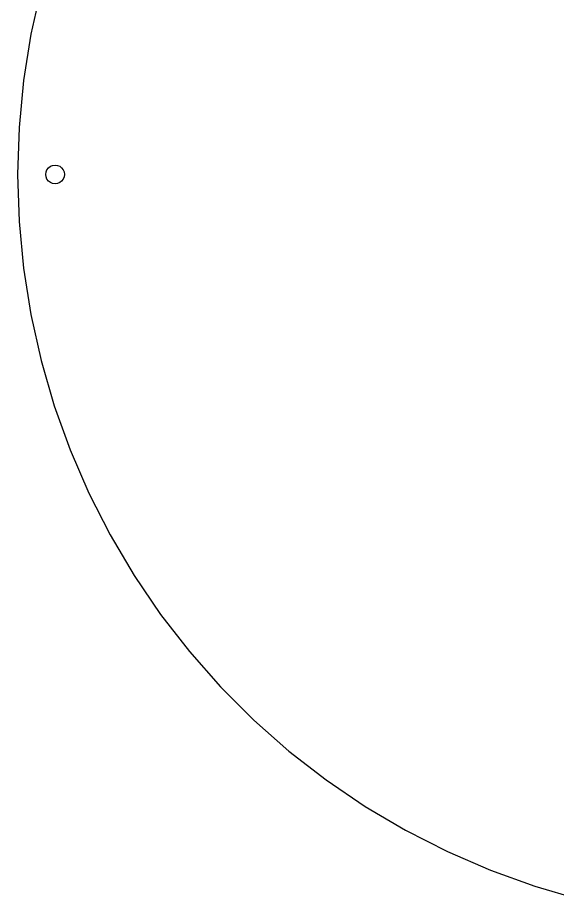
# Model space of a CAD drawing. Header units: millimetres. Extents: x -1110 to 413, y -747 to 380.
# Drawn here: x -507.7 to -346.7, y -451.2 to -188.2 of the extents above; entities that cross this region are included whole.
import ezdxf

# ---------------------------------------------------------------- set-up
doc = ezdxf.new("R2010")
doc.units = ezdxf.units.MM

msp = doc.modelspace()

# ---------------------------------------------------------------- linework, layer by layer
for p, q in [((-500.7, -179.44), (-503.76, -193.12)), ((-503.76, -193.12), (-505.95, -206.98)), ((-505.95, -206.98), (-507.27, -220.94)), ((-507.27, -220.94), (-507.72, -234.96)), ((-499.25, -234.24), (-498.97, -233.56)), ((-498.97, -233.56), (-498.53, -232.99)), ((-498.53, -232.99), (-497.95, -232.54)), ((-497.95, -232.54), (-497.27, -232.26)), ((-497.27, -232.26), (-496.55, -232.17)), ((-496.55, -232.17), (-495.83, -232.26)), ((-495.83, -232.26), (-495.16, -232.54)), ((-495.16, -232.54), (-494.58, -232.99)), ((-494.58, -232.99), (-494.14, -233.56)), ((-494.14, -233.56), (-493.86, -234.24)), ((-507.72, -234.96), (-507.27, -248.98)), ((-499.34, -234.96), (-499.25, -234.24)), ((-499.25, -235.68), (-499.34, -234.96)), ((-498.97, -236.35), (-499.25, -235.68)), ((-498.53, -236.93), (-498.97, -236.35)), ((-494.14, -236.35), (-494.58, -236.93)), ((-493.86, -235.68), (-494.14, -236.35)), ((-493.86, -234.24), (-493.76, -234.96)), ((-493.76, -234.96), (-493.86, -235.68)), ((-497.95, -237.38), (-498.53, -236.93)), ((-497.27, -237.65), (-497.95, -237.38)), ((-496.55, -237.75), (-497.27, -237.65)), ((-495.83, -237.65), (-496.55, -237.75)), ((-495.16, -237.38), (-495.83, -237.65)), ((-494.58, -236.93), (-495.16, -237.38)), ((-507.27, -248.98), (-505.95, -262.94)), ((-505.95, -262.94), (-503.76, -276.79)), ((-503.76, -276.79), (-500.7, -290.48)), ((-500.7, -290.48), (-496.79, -303.95)), ((-496.79, -303.95), (-492.04, -317.15)), ((-492.04, -317.15), (-486.47, -330.02)), ((-486.47, -330.02), (-480.1, -342.52)), ((-480.1, -342.52), (-472.96, -354.59)), ((-472.96, -354.59), (-465.08, -366.19)), ((-465.08, -366.19), (-456.48, -377.27)), ((-456.48, -377.27), (-447.2, -387.79)), ((-447.2, -387.79), (-437.29, -397.71)), ((-437.29, -397.71), (-426.77, -406.98)), ((-426.77, -406.98), (-415.68, -415.58)), ((-415.68, -415.58), (-404.08, -423.46)), ((-404.08, -423.46), (-392.01, -430.6)), ((-392.01, -430.6), (-379.51, -436.97)), ((-379.51, -436.97), (-366.64, -442.54)), ((-366.64, -442.54), (-353.45, -447.29)), ((-353.45, -447.29), (-339.98, -451.21))]:
    msp.add_line(p, q)

doc.saveas('drawing.dxf')
